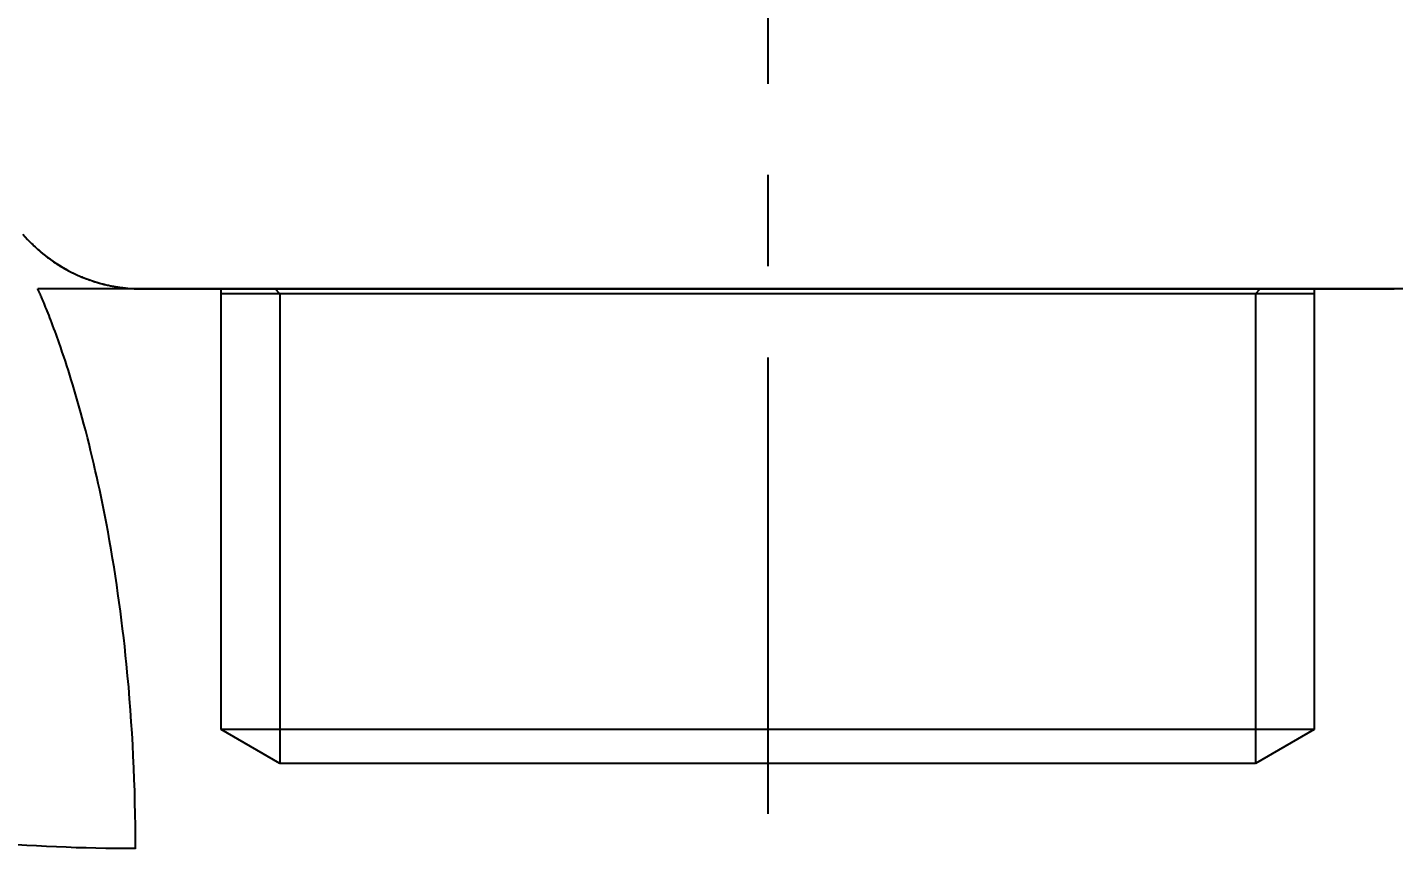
# Model space of a CAD drawing. Extents: x 38931 to 39525, y 15845 to 16265.
# Drawn here: x 39344.56 to 39370.76, y 15950.99 to 15966.73 of the extents above; entities that cross this region are included whole.
import ezdxf

# ---------------------------------------------------------------- set-up
doc = ezdxf.new("R2010")
doc.units = 0
doc.header["$LTSCALE"] = 7
doc.header["$MEASUREMENT"] = 0
doc.linetypes.add('CENTER', pattern=[2, 1.25, -0.25, 0.25, -0.25])
doc.layers.get('Defpoints').update_dxf_attribs({"linetype": 'CONTINUOUS'})
for name, color, linetype in [('CL', 1, 'CENTER'), ('D', 2, 'CONTINUOUS'), ('DIM', 2, 'CONTINUOUS'), ('DWG', 7, 'CONTINUOUS'), ('Make2D 표시선', 7, 'CONTINUOUS'), ('PRT0001-SHAPE', 7, 'CONTINUOUS')]:
    doc.layers.add(name, color=color, linetype=linetype)
doc.styles.add('GHS', font='romans', dxfattribs={"bigfont": 'ghs'})
doc.dimstyles.new('DIM_WS01', dxfattribs={"dimtxt": 3.5, "dimasz": 3, "dimexe": 1, "dimexo": 1, "dimgap": 1, "dimtad": 1, "dimdec": 4, "dimzin": 9, "dimdsep": 46, "dimtxsty": 'GHS', "dimcen": -2, "dimclrd": 256, "dimclre": 256, "dimclrt": 256, "dimadec": 4, "dimazin": 2, "dimtfac": 1, "dimtdec": 4, "dimtix": 1, "dimtmove": 0, "dimatfit": 1, "dimfxl": 1, "dimtolj": 1, "dimtzin": 0, "dimlwd": -1, "dimlwe": -1, "dimarcsym": 0})

# ---------------------------------------------------------------- blocks, each defined once
blk = doc.blocks.new('*D6')
at = {"layer": 'Defpoints', "color": 0, "transparency": 16777216}
for p in [(39358.756, 16042.826), (39470.388, 16042.826), (39428.999, 15960.724)]:
    blk.add_point(p, dxfattribs=at)
at = {"layer": 'DIM', "transparency": 16777216}
for p, q in [((39359.756, 16042.826), (39471.388, 16042.826)), ((39470.388, 15963.724), (39470.388, 16039.826)), ((39429.999, 15960.724), (39471.388, 15960.724))]:
    blk.add_line(p, q, dxfattribs=at)
for points in [[(39469.888, 16039.826), (39470.888, 16039.826), (39470.388, 16042.826)], [(39469.888, 15963.724), (39470.888, 15963.724), (39470.388, 15960.724)]]:
    blk.add_solid(points, dxfattribs=at)
at = {"layer": 'DIM', "transparency": 16777216, "insert": (39466.721, 16001.775), "char_height": 3.5, "attachment_point": 5, "rotation": 90, "style": 'GHS'}
blk.add_mtext('\\A1;(82.1)', dxfattribs=at)

msp = doc.modelspace()

# ---------------------------------------------------------------- linework, layer by layer
at = {"layer": 'CL'}
msp.add_line((39358.75612, 16044.40427), (39358.75612, 15933.88869), dxfattribs=at)
at = {"layer": 'D'}
for p, q in [((39349.40583, 15961.62408), (39349.31522, 15961.72052)), ((39368.10583, 15961.62408), (39368.19655, 15961.72063)), ((39349.40583, 15961.62408), (39349.40583, 15952.62408)), ((39368.10583, 15961.62408), (39368.10583, 15952.62408))]:
    msp.add_line(p, q, dxfattribs=at)
at = {"layer": 'DWG', "linetype": 'Continuous'}
for p, q in [((39346.47149, 15961.73425), (39346.48781, 15961.73273)), ((39346.55062, 15961.72772), (39346.56571, 15961.72671)), ((39346.57127, 15961.72617), (39346.59521, 15961.72496)), ((39346.58932, 15961.72511), (39346.60963, 15961.72422)), ((39346.60441, 15961.72431), (39346.62382, 15961.72355)), ((39346.61688, 15961.72371), (39346.63782, 15961.72295)), ((39346.62754, 15961.72324), (39346.65153, 15961.72244)), ((39346.64445, 15961.72256), (39346.66488, 15961.72199)), ((39346.6572, 15961.72212), (39346.67782, 15961.72162)), ((39346.68102, 15961.72143), (39346.69223, 15961.72118)), ((39346.69026, 15961.72132), (39346.71364, 15961.72088)), ((39346.71364, 15961.72088), (39346.73301, 15961.72067)), ((39346.73301, 15961.72067), (39346.74405, 15961.7206)), ((39346.75673, 15961.7205), (39370.75582, 15961.72065)), ((39370.75187, 15961.69911), (39370.75156, 15961.72047))]:
    msp.add_line(p, q, dxfattribs=at)
at = {"layer": 'DWG'}
for p, q in [((39358.75583, 15961.62408), (39348.27846, 15961.62408)), ((39369.23321, 15961.62408), (39358.75583, 15961.62408))]:
    msp.add_line(p, q, dxfattribs=at)
at = {"layer": 'DWG', "linetype": 'Continuous'}
for points in [[(39344.4761, 15962.76761), (39344.56688, 15962.66616), (39344.66113, 15962.57019), (39344.75858, 15962.47975), (39344.85883, 15962.39474), (39344.96153, 15962.31508), (39345.06632, 15962.2407), (39345.1729, 15962.17153), (39345.28098, 15962.10754), (39345.39029, 15962.04868), (39345.50092, 15961.99479), (39345.61168, 15961.94631), (39345.72172, 15961.90339), (39345.83009, 15961.86603), (39345.93606, 15961.83396), (39346.03833, 15961.80703), (39346.13627, 15961.78481), (39346.22732, 15961.76719), (39346.30943, 15961.75376), (39346.38088, 15961.74394), (39346.43859, 15961.73727), (39346.48506, 15961.73271), (39346.52085, 15961.72969), (39346.54871, 15961.72764), (39346.58057, 15961.7258)], [(39344.6205, 15962.61346), (39344.64351, 15962.59038), (39344.66666, 15962.56769), (39344.68994, 15962.54537), (39344.71334, 15962.52342), (39344.73686, 15962.50185), (39344.76049, 15962.48064), (39344.78422, 15962.45981), (39344.80804, 15962.43933)], [(39344.83195, 15962.41921), (39344.85594, 15962.39945), (39344.88, 15962.38005), (39344.90413, 15962.36099)], [(39344.92832, 15962.34228), (39344.95256, 15962.32392), (39344.97685, 15962.3059), (39345.00119, 15962.28822)], [(39345.02556, 15962.27087), (39345.04995, 15962.25386), (39345.07438, 15962.23718), (39345.09882, 15962.22083), (39345.12328, 15962.20481), (39345.14774, 15962.18911), (39345.17221, 15962.17373), (39345.19668, 15962.15867), (39345.22114, 15962.14393)], [(39345.24558, 15962.1295), (39345.27001, 15962.11538), (39345.29442, 15962.10157), (39345.31881, 15962.08807)], [(39345.34316, 15962.07487), (39345.36748, 15962.06197), (39345.39176, 15962.04937), (39345.41599, 15962.03707), (39345.44018, 15962.02506)], [(39345.56017, 15961.96941), (39345.58395, 15961.95914), (39345.60763, 15961.94915), (39345.63123, 15961.93944), (39345.65473, 15961.93001)], [(39345.67812, 15961.92086), (39345.70141, 15961.91198), (39345.72458, 15961.90336), (39345.74764, 15961.89502), (39345.77057, 15961.88693)], [(39345.79338, 15961.8791), (39345.81606, 15961.87152), (39345.8386, 15961.86418), (39345.86101, 15961.85709), (39345.88328, 15961.85023)], [(39345.90542, 15961.84361), (39345.9274, 15961.83722), (39345.94924, 15961.83105), (39345.97093, 15961.82509)], [(39345.99247, 15961.81936), (39346.01385, 15961.81383), (39346.03507, 15961.80851), (39346.05614, 15961.8034), (39346.07704, 15961.79848)], [(39346.09778, 15961.79375), (39346.11835, 15961.78922), (39346.13874, 15961.78487), (39346.15897, 15961.78071), (39346.17902, 15961.77672)], [(39346.19888, 15961.7729), (39346.21856, 15961.76926), (39346.23804, 15961.76579), (39346.25732, 15961.76248)], [(39346.2764, 15961.75934), (39346.29526, 15961.75635), (39346.31392, 15961.75351), (39346.33235, 15961.75082)], [(39346.36853, 15961.74588), (39346.38628, 15961.74362), (39346.4038, 15961.7415)], [(39346.42108, 15961.7395), (39346.43812, 15961.73763), (39346.45493, 15961.73588)]]:
    msp.add_lwpolyline(points, dxfattribs=at)
for centre, radius, start, end in [((39346.75789, 15964.7222), 3.0019, 236.674208, 242.097965), ((39346.75978, 15964.72568), 3.00585, 242.097087, 242.3111), ((39346.75729, 15964.72198), 3.00148, 259.126877, 269.989307)]:
    msp.add_arc(centre, radius, start, end, dxfattribs=at)
at = {"layer": 'Make2D 표시선'}
for p, q in [((39348.27833, 15953.27504), (39348.27833, 15961.72051)), ((39369.23333, 15961.72064), (39369.23333, 15953.27504)), ((39369.23333, 15953.27504), (39348.27898, 15953.27504)), ((39349.40583, 15952.62408), (39348.27979, 15953.2742)), ((39369.23333, 15953.27504), (39368.10583, 15952.62408)), ((39368.10583, 15952.62408), (39349.40641, 15952.62408))]:
    msp.add_line(p, q, dxfattribs=at)
at = {"layer": 'PRT0001-SHAPE', "color": 7, "linetype": 'Continuous'}
msp.add_line((39372.81597, 15961.72039), (39344.76371, 15961.72039), dxfattribs=at)
for points, knots in [([(39345.17284, 15960.68761), (39345.12198, 15960.83285), (39345.0476, 15961.0365), (39344.94941, 15961.28776), (39344.88956, 15961.43454), (39344.84002, 15961.55171), (39344.80521, 15961.62983), (39344.7845, 15961.67671), (39344.7726, 15961.70024), (39344.7678, 15961.71487), (39344.76379, 15961.72039)], [0, 0, 0, 0, 0.41545114, 0.58520088, 0.72825038, 0.84338645, 0.92858318, 0.95925119, 0.98157593, 1, 1, 1, 1]), ([(39346.63843, 15950.98833), (39345.62644, 15950.98839), (39343.61194, 15951.07587), (39340.63887, 15951.47739), (39337.76955, 15952.16847), (39335.05604, 15953.17542), (39332.95092, 15954.2915), (39331.41676, 15955.37714), (39330.35382, 15956.29119), (39329.38609, 15957.30652), (39328.66915, 15958.23548), (39328.15378, 15959.02503), (39327.79413, 15959.64138), (39327.46721, 15960.28084), (39327.27138, 15960.71922), (39327.17487, 15960.94005)], [0, 0, 0, 0, 0.13103655, 0.26068939, 0.38790473, 0.51237943, 0.63457125, 0.69512623, 0.7554234, 0.81580441, 0.87643958, 0.90705761, 0.93784732, 0.96879584, 1, 1, 1, 1]), ([(39346.63847, 15950.98797), (39346.63853, 15952.16829), (39346.54064, 15954.25885), (39346.15123, 15957.01702), (39345.68695, 15959.07037), (39345.33857, 15960.21451), (39345.17285, 15960.68761)], [0, 0, 0, 0, 0.35947418, 0.63610916, 0.84733155, 1, 1, 1, 1])]:
    msp.add_open_spline(points, degree=3, knots=knots, dxfattribs=at)

# ---------------------------------------------------------------- dimensions: what is measured, and where the dimension line sits
at = {"layer": 'DIM'}
dim = msp.add_linear_dim(base=(39470.38806, 16042.82568), p1=(39428.99875, 15960.72408), p2=(39358.75612, 16042.82568), angle=90, text='(82.1)', dimstyle='DIM_WS01', dxfattribs=at)
dim.commit()
dim.dimension.update_dxf_attribs({"geometry": '*D6', "text_midpoint": (39466.7214, 16001.77488)})

doc.saveas('drawing.dxf')
